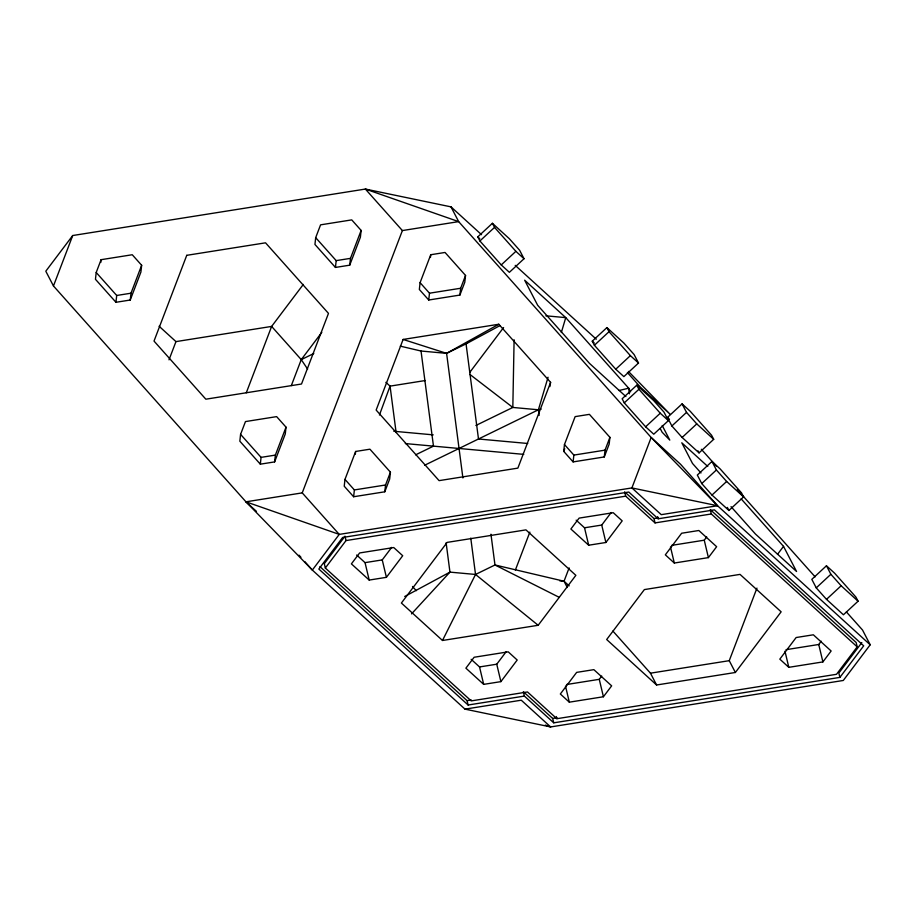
<?xml version="1.0" encoding="UTF-8"?>
<svg xmlns="http://www.w3.org/2000/svg" width="916" height="916" viewBox="0 0 916 916"><rect width="100%" height="100%" fill="white"/><g stroke="black" fill="none" stroke-linecap="round" stroke-linejoin="round"><path stroke-width="1.37" d="M514.105 339.756L512.823 407.448L475.862 425.471M96.203 272.487L95.459 279.3L115.954 302.291L130.244 300.024L140.904 272.086L141.648 265.274L132.259 254.74L101.092 259.686L96.203 272.487L116.698 295.479L115.954 302.291M100.794 262.411L101.092 259.686M130.244 300.024L130.988 293.212L141.648 265.274M240.576 434.379L239.832 441.191L260.327 464.172L274.617 461.904L285.277 433.966L286.021 427.165L276.632 416.62L245.465 421.578L240.576 434.379L261.071 457.37L260.327 464.172M274.617 461.904L275.361 455.103L286.021 427.165M315.688 237.645L314.944 244.446L335.439 267.438L349.729 265.171L360.389 237.233L361.133 230.42L351.744 219.886L320.577 224.844L315.688 237.645L336.183 260.625L335.439 267.438M349.729 265.171L350.473 258.358L361.133 230.42M344.977 479.4L344.233 486.213L353.622 496.747L384.789 491.8L389.678 478.999L390.434 472.187L369.927 449.195L355.648 451.462L344.977 479.4L354.377 489.934L353.622 496.747M355.339 454.187L355.648 451.462M384.789 491.8L385.544 484.988L390.434 472.187M420.089 282.666L419.345 289.479L428.734 300.013L459.901 295.067L464.79 282.265L465.546 275.453L445.039 252.461L430.749 254.728L420.089 282.666L429.49 293.2L428.734 300.013M430.451 257.453L430.749 254.728M459.901 295.067L460.656 288.254L465.546 275.453M563.718 451.37L564.462 444.558L575.134 416.62L589.412 414.353L609.919 437.344L609.163 444.145L604.274 456.947L573.107 461.904L563.718 451.37L564.737 448.703M573.107 461.904L573.863 455.092L564.462 444.558M604.274 456.947L605.029 450.145L609.919 437.344M549.875 386.598L550.608 382.361L498.785 324.253L403.109 339.447L376.144 410.07L439.085 480.637L517.872 468.122L550.608 382.361M539.135 415.395L538.402 409.784L548.054 377.255M561.336 332.531L565.756 317.623L524.65 280.193L537.681 305.291L589.503 363.4L625.891 396.559M379.442 415.028L390.056 386.128L425.23 380.541M846.418 611.957L862.54 630.036L870.2 644.795L843.281 680.473L550.63 726.938L464.996 709.133L312.333 570.073L245.957 501.819L53.46 285.964L72.719 235.526L365.37 189.062L451.004 206.867L481.53 234.679M169.002 359.839L175.964 341.611L271.628 326.417L303.322 284.418M246.29 392.792L271.628 326.417L301.25 359.622L307.627 369.102M291.322 385.613L301.25 359.622L321.802 332.382M256.446 511.368L245.957 501.819L302.234 492.877L402.387 230.569L458.664 221.626L651.162 437.482L717.537 505.735L870.2 644.795M515.387 570.015L529.86 532.093M567.29 587.5L564.038 581.225L569.122 567.897M735.376 672.481L781.142 611.831L740.036 574.389L644.372 589.583L606.678 639.528L656.589 684.996L735.376 672.481L729.25 660.676L756.948 588.106M442.497 640.479L538.173 625.284L575.855 575.34L525.944 529.872L447.157 542.386L401.391 603.037L442.497 640.479L475.53 574.458L470.767 538.093M72.719 235.526L45.8 271.205L53.46 285.964M469.69 372.491L503.582 327.562M325.329 568.012L346.03 540.566L625.685 496.163L655.043 522.91L711.32 513.979L857.204 646.868L836.503 674.302L556.848 718.705L527.49 691.958L471.213 700.9L325.329 568.012L324.298 563.649L345 536.215L346.03 540.566M356.668 555.016L365.037 562.642L382.247 559.905L391.693 547.39M386.403 577.332L402.708 555.726L393.731 547.539L359.633 552.955L351.4 563.867L369.194 580.068L386.403 577.332L382.247 559.905M471.168 659.314L479.537 666.94L496.747 664.203L506.182 651.688M576.153 520.162L584.523 527.788L601.732 525.063L611.178 512.548M500.892 681.63L517.197 660.024L508.22 651.837L474.133 657.253L465.9 668.165L483.682 684.367L500.892 681.63L496.747 664.203M605.888 542.49L622.193 520.872L613.216 512.697L579.118 518.112L570.886 529.013L588.679 545.215L605.888 542.49L601.732 525.063M566.535 684.527L599.259 679.328L601.732 676.065M671.52 545.386L704.255 540.188L706.717 536.913M603.415 696.755L611.648 685.855L593.866 669.653L576.656 672.378L560.34 693.996L569.317 702.171L603.415 696.755L599.259 679.328M708.4 557.615L716.633 546.703L698.851 530.501L681.641 533.238L665.337 554.844L674.313 563.031L708.4 557.615L704.255 540.188M777.489 554.363L783.524 546.371L741.124 498.831M786.02 649.684L818.744 644.486L821.217 641.211M822.9 661.913L831.133 651.001L813.351 634.799L796.141 637.536L779.825 659.142L788.802 667.329L822.9 661.913L818.744 644.486M861.819 642.597L838.85 673.031L839.892 677.393L553.745 722.827L524.387 696.08L523.345 691.717L552.703 718.465L553.745 722.827M839.892 677.393L863.696 645.826L714.434 509.857L658.146 518.788L628.788 492.041L342.641 537.474L318.837 569.042L468.11 705.011L524.387 696.08M467.973 341.783L466.049 343.878L446.596 353.358L421.028 351.023L400.303 346.145M411.524 613.892L449.951 572.122L446.115 542.753M477.774 236.878L492.407 223.298L509.342 238.721L519.601 250.217L524.021 258.736L509.376 272.327L501.247 264.919L479.892 240.965L477.774 236.878L479.766 238.698M479.892 240.965L494.537 227.386L492.407 223.298M501.247 264.919L515.891 251.339L524.021 258.736M592.263 341.176L606.907 327.596L623.842 343.031L634.09 354.515L638.509 363.034L623.876 376.625L615.747 369.217L594.392 345.263L592.263 341.176L594.255 342.996M594.392 345.263L609.025 331.684L606.907 327.596M615.747 369.217L630.38 355.637L638.509 363.034M636.78 385.189L622.147 398.769L624.265 402.857L645.62 426.799L653.749 434.207L668.394 420.627L663.974 412.108L653.726 400.613L636.78 385.189L638.91 389.277L660.264 413.219L668.394 420.627M624.265 402.857L638.91 389.277M645.62 426.799L660.264 413.219M667.455 417.456L682.088 403.876L690.217 411.273L711.572 435.226L713.701 439.314L699.057 452.893L682.122 437.47L671.875 425.974L667.455 417.456L669.482 419.31M671.875 425.974L686.508 412.395L682.088 403.876M682.122 437.47L696.767 423.89L713.701 439.314M711.972 461.458L697.328 475.049L701.748 483.568L711.995 495.052L728.93 510.487L743.574 496.907L741.456 492.808L720.102 468.866L711.972 461.458L716.392 469.977L726.64 481.473L743.574 496.907M701.748 483.568L716.392 469.977M711.995 495.052L726.64 481.473M826.461 565.756L811.828 579.347L816.248 587.866L826.495 599.35L843.43 614.785L858.074 601.205L855.945 597.118L834.591 573.164L826.461 565.756L830.881 574.275L841.14 585.771L858.074 601.205M816.248 587.866L830.881 574.275M826.495 599.35L841.14 585.771M403.109 339.447L446.596 353.358L498.785 324.253M499.976 325.592L466.049 343.878L478.495 438.993L527.731 443.481M404.712 596.499L449.951 572.122L475.53 574.458L494.972 564.977L564.038 581.225L569.145 585.874M301.25 359.622L313.799 353.507M415.624 454.84L433.474 446.138L421.028 351.023M424.635 465.248L538.402 409.784L541.173 409.12M618.964 390.525L628.685 388.189L630.586 391.842M116.698 295.479L130.988 293.212M336.183 260.625L350.473 258.358M429.49 293.2L460.656 288.254M261.071 457.37L275.361 455.103M354.377 489.934L385.544 484.988M573.863 455.092L605.029 450.145M717.537 505.735L631.903 487.93L651.162 437.482L680.519 464.229L717.537 505.735L661.26 514.666L631.903 487.93L339.252 534.394L245.957 501.819M625.697 492.762L654.001 518.548L658.226 517.884M319.902 566.592L467.068 700.66L471.293 699.984M612.884 631.055L650.463 673.18L729.25 660.676M464.996 709.133L521.273 700.202L550.63 726.938L545.306 725.083M552.703 718.465L556.928 717.789M545.867 315.814L565.756 317.623L628.685 388.189L629.418 393.811M538.402 409.784L512.823 407.448L469.965 374.484M393.823 431.264L433.222 434.86M405.33 443.573L523.757 454.37M559.779 580.836L564.038 581.225M559.378 597.415L494.972 564.977L490.953 534.2M475.53 574.458L538.173 625.284M515.227 265.365L596.293 339.218M707.782 466.473L681.79 442.794L692.519 463.473L700.969 472.954M385.888 382.338L390.056 386.128L396.113 432.444M159.098 326.245L175.964 341.611M628.433 371.404L670.043 414.181L640.685 387.445L627.391 372.537M686.508 412.395L696.767 423.89M609.025 331.684L630.38 355.637M701.335 449.275L716.507 466.29M737.369 489.682L815.125 576.862M494.537 227.386L515.891 251.339M731.025 506.651L755.448 534.039L796.554 571.481L783.524 546.371M402.387 230.569L365.37 189.062L458.664 221.626L451.004 206.867M412.509 586.469L416.276 590.694M302.234 492.877L339.252 534.394L312.333 570.073L304.742 561.554M299.051 555.165L300.94 557.294M698.003 450.855L699.057 452.893M727.35 507.418L728.93 510.487M662.222 425.516L669.791 440.104L662.131 432.226L660.241 428.585M650.463 673.18L656.589 684.996M857.204 646.868L856.162 642.505L710.278 509.617L711.32 513.979M784.978 651.242L788.802 667.329M670.478 546.944L674.313 563.031M657.631 516.613L658.146 518.788M654.001 518.548L655.043 522.91M624.643 491.812L625.685 496.163M584.523 527.788L588.679 545.215M565.493 686.084L569.317 702.171M556.333 716.53L556.848 718.705M479.537 666.94L483.682 684.367M467.068 700.66L468.11 705.011M365.037 562.642L369.194 580.068M446.596 353.358L462.901 477.946M186.749 255.324L154.014 341.084L205.837 399.193L301.513 384.01L328.478 313.387L265.537 242.82L186.749 255.324"/></g></svg>
